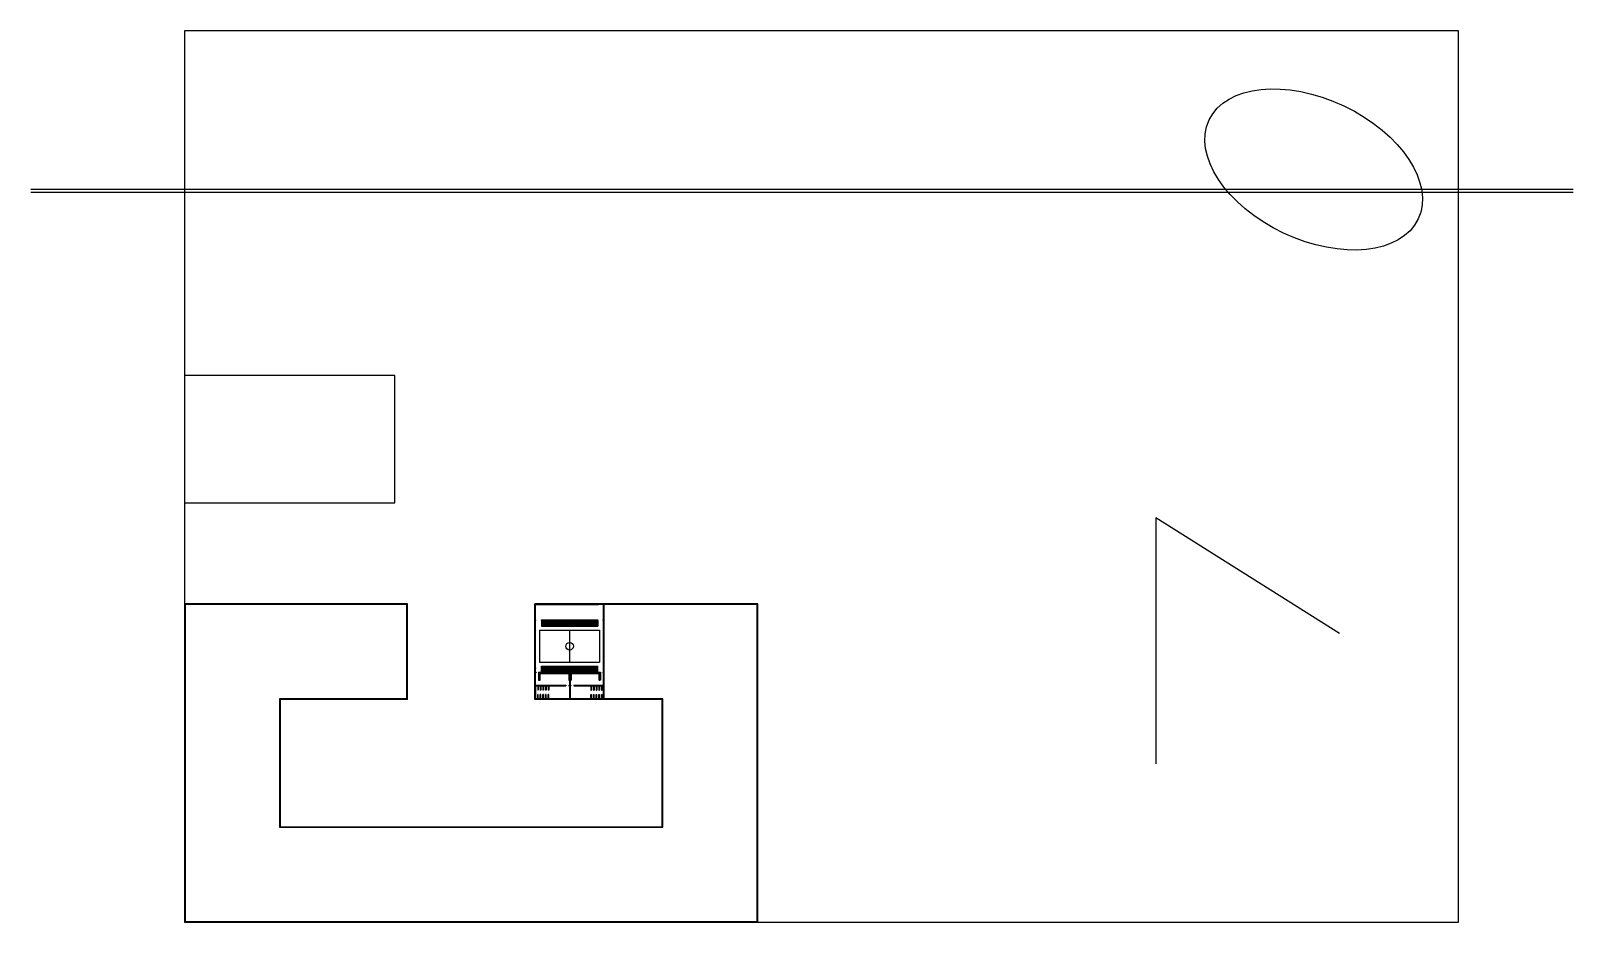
# Model space of a CAD drawing. Header units: millimetres. Extents: x -2897 to 26161, y 0 to 16800.
import ezdxf

# ---------------------------------------------------------------- set-up
doc = ezdxf.new("R2010")
doc.units = ezdxf.units.MM
for name, color, linetype in [('Bleachers', 51, 'Continuous'), ('Lockers', 71, 'Continuous'), ('Lot', 7, 'Continuous'), ('Walls', 1, 'Continuous')]:
    doc.layers.add(name, color=color, linetype=linetype)

msp = doc.modelspace()

# ---------------------------------------------------------------- linework, layer by layer
at = {"layer": 'Bleachers'}
for p, q in [((6726, 5688), (6726, 5578)), ((6726, 5668), (7785, 5668)), ((6726, 5650), (7785, 5650)), ((6726, 5632), (7785, 5632)), ((6726, 5614), (7785, 5614)), ((6726, 5596), (7785, 5596)), ((6726, 5578), (7785, 5578)), ((7785, 5688), (7785, 5578)), ((6689, 5501), (7817, 5501)), ((6689, 4901), (7817, 4901)), ((6726, 4824), (7785, 4824)), ((6726, 4714), (6726, 4824)), ((6726, 4806), (7785, 4806)), ((6726, 4788), (7785, 4788)), ((6726, 4770), (7785, 4770)), ((6726, 4752), (7785, 4752)), ((6726, 4734), (7785, 4734)), ((7785, 4714), (7785, 4824))]:
    msp.add_line(p, q, dxfattribs=at)
at = {"layer": 'Lockers'}
for p, q in [((6697, 4560), (6697, 4675)), ((6709, 4687), (7224, 4687)), ((7236, 4675), (7236, 4560)), ((7280, 4675), (7280, 4560)), ((7292, 4687), (7608, 4687)), ((7618, 4687), (7608, 4687)), ((7618, 4687), (7797, 4687)), ((7809, 4560), (7809, 4675)), ((6680, 4560), (6697, 4560)), ((7236, 4560), (7253, 4560)), ((7263, 4560), (7280, 4560)), ((7809, 4560), (7826, 4560))]:
    msp.add_line(p, q, dxfattribs=at)
for centre, start, end in [((6709, 4675), 90, 180), ((7224, 4675), 0, 90), ((7292, 4675), 90, 180), ((7797, 4675), 0, 90)]:
    msp.add_arc(centre, 12, start, end, dxfattribs=at)
at = {"layer": 'Lot'}
msp.add_lwpolyline([(0, 0), (24000, 0), (24000, 16800), (0, 16800)], close=True, dxfattribs=at)
at = {"layer": 'Walls'}
for p, q in [((-2897, 13817), (26161, 13817)), ((-2897, 13757), (26161, 13757)), ((21758, 5439), (18299, 7622)), ((18299, 7622), (18299, 2984)), ((4188, 4212), (4188, 5988)), ((4200, 4200), (4200, 6000)), ((6600, 4200), (6600, 6000)), ((6600, 6000), (7800, 6000)), ((6612, 5988), (7800, 5988)), ((6612, 5698), (6612, 5988)), ((7894, 5698), (7894, 5988)), ((7904, 4212), (7904, 5988)), ((6612, 5698), (6612, 5688)), ((6612, 4790), (6612, 5688)), ((6726, 5698), (7716, 5698)), ((6726, 5698), (6898, 5698)), ((6726, 5688), (6726, 5698)), ((6726, 5688), (7716, 5688)), ((6726, 5688), (7785, 5688)), ((7618, 5698), (7785, 5698)), ((7785, 5688), (7785, 5698)), ((7882, 5698), (7882, 5688)), ((7882, 5698), (7894, 5698)), ((7882, 5688), (7894, 5688)), ((7894, 4714), (7894, 5688)), ((6689, 5501), (6689, 4901)), ((7253, 5501), (7253, 4901)), ((7817, 5501), (7817, 4901)), ((6612, 4790), (6612, 4800)), ((6612, 4795), (6612, 4780)), ((6612, 4714), (6612, 4780)), ((6612, 4714), (6624, 4714)), ((6612, 4704), (6624, 4704)), ((6612, 4464), (6612, 4704)), ((6624, 4714), (6624, 4704)), ((6670, 4714), (7836, 4714)), ((6670, 4714), (6670, 4704)), ((6670, 4704), (6670, 4560)), ((6680, 4704), (7253, 4704)), ((6680, 4560), (6680, 4704)), ((6908, 4704), (7253, 4704)), ((7253, 4704), (7253, 4464)), ((7263, 4704), (7263, 4464)), ((7263, 4704), (7608, 4704)), ((7618, 4704), (7608, 4704)), ((7618, 4704), (7826, 4704)), ((7618, 4704), (7618, 4704)), ((7826, 4560), (7826, 4704)), ((7836, 4714), (7836, 4704)), ((7836, 4704), (7836, 4560)), ((7882, 4714), (7882, 4704)), ((7882, 4714), (7894, 4714)), ((7882, 4704), (7894, 4704)), ((7894, 4464), (7894, 4780)), ((6612, 4464), (7185, 4464)), ((6612, 4454), (6652, 4454)), ((6612, 4454), (6612, 4212)), ((6652, 4454), (6652, 4374)), ((6662, 4454), (6662, 4374)), ((6662, 4454), (6702, 4454)), ((6670, 4560), (6680, 4560)), ((6702, 4454), (6702, 4374)), ((6712, 4454), (6712, 4374)), ((6712, 4454), (6752, 4454)), ((6752, 4454), (6752, 4374)), ((6762, 4454), (6762, 4374)), ((6762, 4454), (6802, 4454)), ((6802, 4454), (6802, 4374)), ((6812, 4454), (6812, 4374)), ((6812, 4454), (6852, 4454)), ((6852, 4454), (6852, 4374)), ((6862, 4454), (6862, 4374)), ((6862, 4454), (7185, 4454)), ((7185, 4464), (7185, 4454)), ((7241, 4464), (7241, 4454)), ((7241, 4464), (7253, 4464)), ((7241, 4454), (7253, 4454)), ((7253, 4454), (7253, 4212)), ((7253, 4454), (7263, 4454)), ((7263, 4464), (7275, 4464)), ((7263, 4454), (7263, 4212)), ((7263, 4454), (7275, 4454)), ((7275, 4464), (7275, 4454)), ((7331, 4464), (7331, 4454)), ((7331, 4464), (7894, 4464)), ((7331, 4454), (7654, 4454)), ((7654, 4454), (7654, 4374)), ((7664, 4454), (7664, 4374)), ((7664, 4454), (7704, 4454)), ((7704, 4454), (7704, 4374)), ((7714, 4454), (7714, 4374)), ((7714, 4454), (7754, 4454)), ((7754, 4454), (7754, 4374)), ((7764, 4454), (7764, 4374)), ((7764, 4454), (7804, 4454)), ((7804, 4454), (7804, 4374)), ((7814, 4454), (7814, 4374)), ((7814, 4454), (7854, 4454)), ((7836, 4560), (7826, 4560)), ((7854, 4454), (7854, 4374)), ((7864, 4454), (7864, 4374)), ((7864, 4454), (7894, 4454)), ((7894, 4212), (7894, 4454)), ((6652, 4212), (6652, 4292)), ((6662, 4212), (6662, 4292)), ((6702, 4212), (6702, 4292)), ((6712, 4212), (6712, 4292)), ((6752, 4212), (6752, 4292)), ((6762, 4212), (6762, 4292)), ((6802, 4212), (6802, 4292)), ((6812, 4212), (6812, 4292)), ((6852, 4212), (6852, 4292)), ((6862, 4212), (6862, 4292)), ((7654, 4212), (7654, 4292)), ((7664, 4212), (7664, 4292)), ((7704, 4212), (7704, 4292)), ((7714, 4212), (7714, 4292)), ((7754, 4212), (7754, 4292)), ((7764, 4212), (7764, 4292)), ((7804, 4212), (7804, 4292)), ((7814, 4212), (7814, 4292)), ((7854, 4212), (7854, 4292)), ((7864, 4212), (7864, 4292))]:
    msp.add_line(p, q, dxfattribs=at)
msp.add_lwpolyline([(0, 7901), (3960, 7901), (3960, 10301), (0, 10301)], close=True, dxfattribs=at)
for points in [[(4200, 6000), (0, 6000), (0, 0), (10800, 0), (10800, 6000), (6600, 6000)], [(4188, 5988), (12, 5988), (12, 12), (10788, 12), (10788, 5988), (7904, 5988)], [(7802, 5988), (6612, 5988)], [(7894, 5988), (6612, 5988)], [(6662, 4374), (6652, 4374)], [(6712, 4374), (6702, 4374)], [(6762, 4374), (6752, 4374)], [(6812, 4374), (6802, 4374)], [(6862, 4374), (6852, 4374)], [(7654, 4374), (7664, 4374)], [(7704, 4374), (7714, 4374)], [(7754, 4374), (7764, 4374)], [(7804, 4374), (7814, 4374)], [(7854, 4374), (7864, 4374)], [(4188, 4212), (1788, 4212), (1788, 1788), (9012, 1788), (9012, 4212), (7904, 4212)], [(4200, 4200), (1800, 4200), (1800, 1800), (9000, 1800), (9000, 4200), (6600, 4200)], [(6652, 4212), (6612, 4212)], [(6662, 4292), (6652, 4292)], [(6702, 4212), (6662, 4212)], [(6712, 4292), (6702, 4292)], [(6752, 4212), (6712, 4212)], [(6762, 4292), (6752, 4292)], [(6802, 4212), (6762, 4212)], [(6812, 4292), (6802, 4292)], [(6852, 4212), (6812, 4212)], [(6862, 4292), (6852, 4292)], [(7253, 4212), (6862, 4212)], [(7654, 4212), (7263, 4212)], [(7654, 4292), (7664, 4292)], [(7704, 4212), (7664, 4212)], [(7704, 4292), (7714, 4292)], [(7754, 4212), (7714, 4212)], [(7754, 4292), (7764, 4292)], [(7804, 4212), (7764, 4212)], [(7804, 4292), (7814, 4292)], [(7854, 4212), (7814, 4212)], [(7854, 4292), (7864, 4292)], [(7894, 4212), (7864, 4212)]]:
    msp.add_lwpolyline(points, dxfattribs=at)
msp.add_circle((7253, 5201), 72, dxfattribs=at)
msp.add_ellipse((21272, 14187), major_axis=(1970, -933), ratio=0.608424, dxfattribs=at)

doc.saveas('drawing.dxf')
